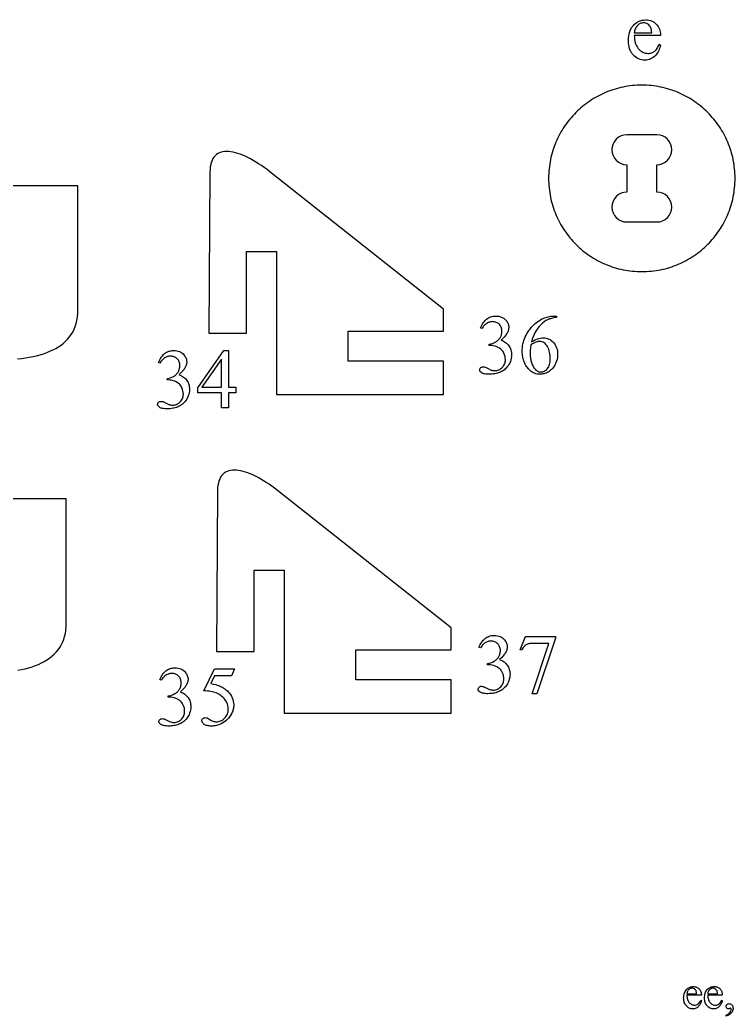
# Model space of a CAD drawing. Extents: x 9 to 960, y -397 to 558.
# Drawn here: x 510 to 624.8, y 398.1 to 558 of the extents above; entities that cross this region are included whole.
import ezdxf

# ---------------------------------------------------------------- set-up
doc = ezdxf.new("R2010")
doc.units = 0
doc.header["$MEASUREMENT"] = 0
for name, color, linetype in [('EXT', 1, 'CONTINUOUS'), ('INT', 5, 'CONTINUOUS'), ('TEXT', 18, 'CONTINUOUS')]:
    doc.layers.add(name, color=color, linetype=linetype)

msp = doc.modelspace()

# ---------------------------------------------------------------- linework, layer by layer
at = {"layer": 'EXT'}
for points in [[(624.79, 532.6), (624.79, 532.99), (624.77, 533.37), (624.75, 533.75), (624.71, 534.13), (624.67, 534.5), (624.62, 534.88), (624.56, 535.25), (624.49, 535.61), (624.41, 535.98), (624.32, 536.34), (624.22, 536.69), (624.12, 537.05), (624, 537.4), (623.88, 537.74), (623.75, 538.08), (623.61, 538.42), (623.47, 538.76), (623.31, 539.09), (623.15, 539.41), (622.98, 539.73), (622.81, 540.05), (622.62, 540.36), (622.43, 540.66), (622.23, 540.96), (622.03, 541.26), (621.82, 541.55), (621.6, 541.84), (621.37, 542.12), (621.14, 542.39), (620.9, 542.66), (620.66, 542.92), (620.41, 543.18), (620.15, 543.43), (619.89, 543.68), (619.62, 543.92), (619.34, 544.15), (619.06, 544.37), (618.78, 544.59), (618.49, 544.8), (618.19, 545.01), (617.89, 545.21), (617.58, 545.4), (617.27, 545.58), (616.96, 545.76), (616.64, 545.93), (616.31, 546.09), (615.98, 546.24), (615.65, 546.39), (615.31, 546.53), (614.97, 546.66), (614.62, 546.78), (614.27, 546.89), (613.92, 547), (613.56, 547.1), (613.2, 547.18), (612.84, 547.26), (612.47, 547.33), (612.1, 547.4), (611.73, 547.45), (611.35, 547.49), (610.98, 547.52), (610.59, 547.55), (610.21, 547.56), (609.83, 547.57), (609.44, 547.56), (609.06, 547.55), (608.67, 547.52), (608.3, 547.49), (607.92, 547.45), (607.55, 547.4), (607.18, 547.33), (606.81, 547.26), (606.45, 547.18), (606.09, 547.1), (605.73, 547), (605.38, 546.89), (605.03, 546.78), (604.68, 546.66), (604.34, 546.53), (604, 546.39), (603.67, 546.24), (603.34, 546.09), (603.01, 545.93), (602.69, 545.76), (602.38, 545.58), (602.07, 545.4), (601.76, 545.21), (601.46, 545.01), (601.16, 544.8), (600.87, 544.59), (600.59, 544.37), (600.31, 544.15), (600.03, 543.92), (599.76, 543.68), (599.5, 543.43), (599.24, 543.18), (598.99, 542.92), (598.75, 542.66), (598.51, 542.39), (598.28, 542.12), (598.05, 541.84), (597.83, 541.55), (597.62, 541.26), (597.42, 540.96), (597.22, 540.66), (597.03, 540.36), (596.84, 540.05), (596.67, 539.73), (596.5, 539.41), (596.33, 539.09), (596.18, 538.76), (596.03, 538.42), (595.9, 538.08), (595.77, 537.74), (595.64, 537.4), (595.53, 537.05), (595.43, 536.69), (595.33, 536.34), (595.24, 535.98), (595.16, 535.61), (595.09, 535.25), (595.03, 534.88), (594.98, 534.5), (594.93, 534.13), (594.9, 533.75), (594.88, 533.37), (594.86, 532.99), (594.86, 532.6), (594.86, 532.21), (594.88, 531.83), (594.9, 531.45), (594.93, 531.07), (594.98, 530.69), (595.03, 530.32), (595.09, 529.95), (595.16, 529.59), (595.24, 529.22), (595.33, 528.86), (595.43, 528.5), (595.53, 528.15), (595.64, 527.8), (595.77, 527.46), (595.9, 527.11), (596.03, 526.78), (596.18, 526.44), (596.33, 526.11), (596.5, 525.79), (596.67, 525.47), (596.84, 525.15), (597.03, 524.84), (597.22, 524.54), (597.42, 524.23), (597.62, 523.94), (597.83, 523.65), (598.05, 523.36), (598.28, 523.08), (598.51, 522.81), (598.75, 522.54), (598.99, 522.28), (599.24, 522.02), (599.5, 521.77), (599.76, 521.52), (600.03, 521.29), (600.31, 521.05), (600.59, 520.83), (600.87, 520.61), (601.16, 520.4), (601.46, 520.19), (601.76, 519.99), (602.07, 519.8), (602.38, 519.62), (602.69, 519.44), (603.01, 519.27), (603.34, 519.11), (603.67, 518.96), (604, 518.81), (604.34, 518.67), (604.68, 518.54), (605.03, 518.42), (605.38, 518.31), (605.73, 518.2), (606.09, 518.1), (606.45, 518.02), (606.81, 517.94), (607.18, 517.87), (607.55, 517.81), (607.92, 517.75), (608.3, 517.71), (608.67, 517.68), (609.06, 517.65), (609.44, 517.64), (609.83, 517.63), (610.21, 517.64), (610.59, 517.65), (610.98, 517.68), (611.35, 517.71), (611.73, 517.75), (612.1, 517.81), (612.47, 517.87), (612.84, 517.94), (613.2, 518.02), (613.56, 518.1), (613.92, 518.2), (614.27, 518.31), (614.62, 518.42), (614.97, 518.54), (615.31, 518.67), (615.65, 518.81), (615.98, 518.96), (616.31, 519.11), (616.64, 519.27), (616.96, 519.44), (617.27, 519.62), (617.58, 519.8), (617.89, 519.99), (618.19, 520.19), (618.49, 520.4), (618.78, 520.61), (619.06, 520.83), (619.34, 521.05), (619.62, 521.29), (619.89, 521.52), (620.15, 521.77), (620.41, 522.02), (620.66, 522.28), (620.9, 522.54), (621.14, 522.81), (621.37, 523.08), (621.6, 523.36), (621.82, 523.65), (622.03, 523.94), (622.23, 524.23), (622.43, 524.54), (622.62, 524.84), (622.81, 525.15), (622.98, 525.47), (623.15, 525.79), (623.31, 526.11), (623.47, 526.44), (623.61, 526.78), (623.75, 527.11), (623.88, 527.46), (624, 527.8), (624.12, 528.15), (624.22, 528.5), (624.32, 528.86), (624.41, 529.22), (624.49, 529.59), (624.56, 529.95), (624.62, 530.32), (624.67, 530.69), (624.71, 531.07), (624.75, 531.45), (624.77, 531.83), (624.79, 532.21)], [(546.37, 520.88), (551.17, 520.88), (551.17, 507.78), (551.19, 507.78), (551.19, 497.92), (578, 497.92), (578, 503.27), (562.68, 503.27), (562.68, 508.07), (578, 508.07), (578, 511.6), (550.1, 533.66), (549.65, 534.01), (549.2, 534.34), (548.75, 534.65), (548.31, 534.95), (547.87, 535.23), (547.43, 535.49), (547, 535.73), (546.58, 535.95), (546.16, 536.14), (545.75, 536.32), (545.35, 536.48), (544.96, 536.61), (544.58, 536.72), (544.21, 536.81), (543.85, 536.87), (543.51, 536.91), (543.18, 536.92), (542.86, 536.91), (542.56, 536.86), (542.28, 536.79), (542.01, 536.7), (541.77, 536.57), (541.54, 536.42), (541.33, 536.23), (541.14, 536.02), (540.98, 535.77), (540.83, 535.49), (540.71, 535.18), (540.62, 534.84), (540.55, 534.46), (540.5, 534.05), (540.49, 533.6), (540.3, 507.78), (546.37, 507.78)], [(547.59, 469.73), (552.39, 469.73), (552.39, 456.63), (552.41, 456.63), (552.41, 446.77), (579.22, 446.77), (579.22, 452.11), (563.9, 452.11), (563.9, 456.91), (579.22, 456.91), (579.22, 460.45), (551.32, 482.51), (550.87, 482.85), (550.42, 483.19), (549.98, 483.5), (549.53, 483.8), (549.09, 484.07), (548.66, 484.33), (548.23, 484.57), (547.8, 484.79), (547.38, 484.99), (546.97, 485.17), (546.57, 485.32), (546.18, 485.46), (545.8, 485.57), (545.43, 485.66), (545.08, 485.72), (544.73, 485.75), (544.4, 485.77), (544.09, 485.75), (543.79, 485.71), (543.5, 485.64), (543.24, 485.54), (542.99, 485.42), (542.76, 485.26), (542.55, 485.08), (542.36, 484.86), (542.2, 484.62), (542.06, 484.34), (541.94, 484.03), (541.84, 483.68), (541.77, 483.31), (541.73, 482.9), (541.71, 482.45), (541.53, 456.63), (547.59, 456.63)]]:
    msp.add_lwpolyline(points, close=True, dxfattribs=at)
for points in [[(509.57, 503.62), (510.23, 503.69), (510.86, 503.78), (511.49, 503.89), (512.09, 504), (512.67, 504.14), (513.24, 504.29), (513.78, 504.45), (514.31, 504.64), (514.81, 504.84), (515.29, 505.06), (515.75, 505.3), (516.18, 505.55), (516.58, 505.83), (516.97, 506.13), (517.32, 506.45), (517.65, 506.78), (517.95, 507.15), (518.22, 507.53), (518.46, 507.94), (518.68, 508.37), (518.86, 508.82), (519.01, 509.3), (519.13, 509.81), (519.21, 510.34), (519.27, 510.89), (519.28, 511.18), (519.28, 511.48), (519.28, 531.39), (494.85, 531.39)], [(509.64, 453.64), (510.24, 453.76), (510.82, 453.89), (511.39, 454.04), (511.93, 454.21), (512.46, 454.39), (512.96, 454.59), (513.44, 454.81), (513.89, 455.05), (514.33, 455.3), (514.73, 455.58), (515.12, 455.88), (515.47, 456.2), (515.8, 456.54), (516.1, 456.9), (516.37, 457.28), (516.61, 457.69), (516.83, 458.12), (517.01, 458.57), (517.16, 459.05), (517.28, 459.56), (517.36, 460.09), (517.41, 460.64), (517.43, 460.93), (517.43, 461.23), (517.43, 481.14), (493, 481.15)]]:
    msp.add_lwpolyline(points, dxfattribs=at)
at = {"layer": 'INT'}
msp.add_lwpolyline([(607.42, 525.6), (612.22, 525.6, 1), (612.22, 530.4), (612.22, 534.8, 1), (612.22, 539.6), (607.42, 539.6, 1), (607.42, 534.8), (607.42, 530.4, 1)], format="xyb", close=True, dxfattribs=at)
at = {"layer": 'TEXT'}
for points in [[(608.61, 555.56), (608.62, 555.23), (608.65, 554.92), (608.7, 554.63), (608.77, 554.35), (608.86, 554.1), (608.97, 553.86), (609.11, 553.64), (609.26, 553.44), (609.43, 553.26), (609.61, 553.1), (609.8, 552.97), (609.99, 552.86), (610.19, 552.78), (610.39, 552.72), (610.6, 552.68), (610.82, 552.67), (610.97, 552.67), (611.11, 552.69), (611.25, 552.71), (611.38, 552.75), (611.51, 552.8), (611.63, 552.85), (611.75, 552.92), (611.86, 553), (611.97, 553.09), (612.07, 553.19), (612.17, 553.31), (612.27, 553.44), (612.36, 553.59), (612.44, 553.75), (612.53, 553.93), (612.6, 554.12), (612.81, 553.99), (612.77, 553.76), (612.71, 553.54), (612.63, 553.33), (612.54, 553.12), (612.43, 552.92), (612.3, 552.72), (612.16, 552.52), (612, 552.33), (611.83, 552.16), (611.64, 552.01), (611.45, 551.88), (611.24, 551.77), (611.03, 551.69), (610.8, 551.63), (610.57, 551.6), (610.32, 551.59), (610.05, 551.6), (609.79, 551.64), (609.54, 551.71), (609.3, 551.8), (609.07, 551.92), (608.85, 552.07), (608.64, 552.24), (608.44, 552.44), (608.35, 552.55), (608.26, 552.66), (608.18, 552.78), (608.1, 552.9), (608.03, 553.03), (607.97, 553.16), (607.86, 553.44), (607.77, 553.73), (607.71, 554.05), (607.68, 554.38), (607.67, 554.73), (607.68, 555.11), (607.72, 555.47), (607.78, 555.81), (607.87, 556.12), (607.92, 556.27), (607.98, 556.41), (608.04, 556.55), (608.11, 556.69), (608.19, 556.81), (608.28, 556.94), (608.37, 557.05), (608.46, 557.16), (608.67, 557.37), (608.89, 557.55), (609.12, 557.7), (609.24, 557.76), (609.37, 557.82), (609.49, 557.87), (609.62, 557.91), (609.89, 557.98), (610.18, 558.02), (610.47, 558.04), (610.72, 558.03), (610.96, 558), (611.19, 557.94), (611.4, 557.87), (611.61, 557.77), (611.8, 557.66), (611.98, 557.52), (612.15, 557.36), (612.31, 557.19), (612.44, 557), (612.55, 556.79), (612.64, 556.58), (612.72, 556.34), (612.77, 556.1), (612.8, 555.84), (612.81, 555.56)], [(608.61, 555.95), (611.42, 555.95), (611.4, 556.22), (611.37, 556.44), (611.33, 556.63), (611.28, 556.77), (611.19, 556.95), (611.08, 557.1), (610.94, 557.24), (610.79, 557.35), (610.62, 557.45), (610.45, 557.51), (610.28, 557.55), (610.1, 557.57), (609.97, 557.56), (609.83, 557.54), (609.7, 557.51), (609.58, 557.46), (609.46, 557.4), (609.34, 557.33), (609.23, 557.24), (609.12, 557.14), (609.01, 557.03), (608.92, 556.9), (608.84, 556.77), (608.77, 556.63), (608.71, 556.47), (608.67, 556.31), (608.63, 556.13)], [(583.93, 508.6), (584.03, 508.82), (584.14, 509.03), (584.25, 509.23), (584.37, 509.41), (584.49, 509.58), (584.62, 509.73), (584.76, 509.88), (584.9, 510.01), (585.05, 510.12), (585.21, 510.22), (585.38, 510.31), (585.56, 510.38), (585.75, 510.43), (585.95, 510.47), (586.15, 510.49), (586.37, 510.5), (586.63, 510.49), (586.88, 510.46), (587.11, 510.4), (587.32, 510.33), (587.52, 510.23), (587.71, 510.11), (587.87, 509.96), (588.03, 509.8), (588.13, 509.67), (588.22, 509.53), (588.29, 509.39), (588.35, 509.26), (588.4, 509.11), (588.44, 508.97), (588.46, 508.82), (588.46, 508.68), (588.46, 508.55), (588.44, 508.43), (588.42, 508.31), (588.39, 508.18), (588.34, 508.06), (588.29, 507.93), (588.23, 507.8), (588.15, 507.68), (588.07, 507.55), (587.98, 507.42), (587.77, 507.17), (587.52, 506.91), (587.23, 506.65), (587.43, 506.56), (587.62, 506.47), (587.79, 506.36), (587.96, 506.25), (588.11, 506.13), (588.25, 506), (588.37, 505.86), (588.48, 505.72), (588.58, 505.56), (588.67, 505.4), (588.74, 505.23), (588.8, 505.06), (588.85, 504.88), (588.88, 504.69), (588.9, 504.5), (588.91, 504.3), (588.9, 504.01), (588.86, 503.73), (588.8, 503.46), (588.72, 503.21), (588.62, 502.96), (588.49, 502.72), (588.34, 502.49), (588.16, 502.27), (588.04, 502.14), (587.91, 502.01), (587.77, 501.89), (587.63, 501.78), (587.47, 501.68), (587.32, 501.59), (587.15, 501.51), (586.98, 501.44), (586.8, 501.37), (586.61, 501.31), (586.42, 501.27), (586.22, 501.23), (586.02, 501.2), (585.8, 501.17), (585.58, 501.16), (585.36, 501.16), (585.14, 501.16), (584.94, 501.17), (584.76, 501.19), (584.59, 501.21), (584.45, 501.24), (584.32, 501.28), (584.21, 501.33), (584.12, 501.38), (583.98, 501.5), (583.92, 501.56), (583.87, 501.62), (583.84, 501.68), (583.81, 501.74), (583.8, 501.8), (583.79, 501.87), (583.8, 501.96), (583.83, 502.05), (583.88, 502.13), (583.95, 502.21), (584.03, 502.27), (584.12, 502.31), (584.22, 502.34), (584.32, 502.35), (584.49, 502.34), (584.66, 502.3), (584.84, 502.22), (585.17, 502.06), (585.51, 501.89), (585.63, 501.84), (585.72, 501.81), (585.85, 501.78), (585.98, 501.75), (586.11, 501.74), (586.25, 501.73), (586.41, 501.74), (586.57, 501.77), (586.73, 501.81), (586.88, 501.87), (587.02, 501.94), (587.16, 502.03), (587.3, 502.14), (587.42, 502.26), (587.54, 502.39), (587.64, 502.53), (587.73, 502.68), (587.8, 502.83), (587.86, 502.99), (587.89, 503.15), (587.92, 503.32), (587.93, 503.5), (587.91, 503.76), (587.87, 504.02), (587.8, 504.27), (587.69, 504.52), (587.61, 504.7), (587.51, 504.85), (587.42, 504.98), (587.32, 505.09), (587.16, 505.22), (586.98, 505.34), (586.77, 505.46), (586.53, 505.57), (586.28, 505.66), (586.03, 505.73), (585.77, 505.77), (585.52, 505.78), (585.3, 505.78), (585.3, 505.98), (585.44, 506), (585.57, 506.03), (585.83, 506.11), (586.09, 506.22), (586.36, 506.36), (586.48, 506.44), (586.6, 506.52), (586.71, 506.61), (586.81, 506.7), (586.9, 506.8), (586.99, 506.9), (587.06, 507), (587.12, 507.11), (587.18, 507.22), (587.23, 507.33), (587.27, 507.45), (587.3, 507.57), (587.33, 507.69), (587.35, 507.82), (587.36, 507.94), (587.36, 508.07), (587.35, 508.24), (587.33, 508.4), (587.3, 508.55), (587.25, 508.69), (587.19, 508.82), (587.12, 508.95), (587.03, 509.07), (586.93, 509.18), (586.82, 509.28), (586.71, 509.36), (586.58, 509.43), (586.45, 509.49), (586.32, 509.54), (586.17, 509.57), (586.02, 509.59), (585.87, 509.6), (585.74, 509.59), (585.62, 509.58), (585.49, 509.56), (585.37, 509.53), (585.26, 509.49), (585.14, 509.44), (585.03, 509.39), (584.92, 509.32), (584.82, 509.25), (584.71, 509.17), (584.61, 509.08), (584.52, 508.98), (584.42, 508.87), (584.33, 508.76), (584.15, 508.5)], [(596.13, 510.5), (596.13, 510.26), (595.71, 510.2), (595.33, 510.13), (595.16, 510.08), (595, 510.03), (594.84, 509.97), (594.7, 509.91), (594.56, 509.84), (594.42, 509.76), (594.15, 509.58), (593.88, 509.36), (593.6, 509.11), (593.34, 508.83), (593.11, 508.54), (592.9, 508.23), (592.71, 507.91), (592.54, 507.56), (592.38, 507.19), (592.24, 506.78), (592.11, 506.34), (592.35, 506.49), (592.59, 506.63), (592.83, 506.74), (593.07, 506.83), (593.31, 506.9), (593.55, 506.96), (593.79, 506.99), (594.03, 507), (594.26, 506.99), (594.48, 506.95), (594.69, 506.89), (594.89, 506.81), (595.09, 506.71), (595.28, 506.58), (595.46, 506.43), (595.63, 506.25), (595.79, 506.06), (595.93, 505.86), (596.04, 505.64), (596.14, 505.4), (596.21, 505.16), (596.27, 504.9), (596.3, 504.63), (596.31, 504.34), (596.3, 504.06), (596.27, 503.79), (596.21, 503.52), (596.14, 503.26), (596.04, 503.01), (595.92, 502.76), (595.79, 502.52), (595.62, 502.28), (595.52, 502.15), (595.41, 502.02), (595.3, 501.9), (595.18, 501.79), (595.06, 501.69), (594.93, 501.6), (594.8, 501.51), (594.67, 501.44), (594.53, 501.37), (594.39, 501.32), (594.24, 501.27), (594.09, 501.23), (593.94, 501.2), (593.78, 501.17), (593.62, 501.16), (593.45, 501.16), (593.22, 501.17), (593, 501.19), (592.8, 501.24), (592.59, 501.31), (592.4, 501.4), (592.22, 501.5), (592.05, 501.62), (591.88, 501.77), (591.73, 501.92), (591.59, 502.08), (591.45, 502.24), (591.33, 502.41), (591.22, 502.58), (591.11, 502.76), (591.02, 502.94), (590.94, 503.13), (590.86, 503.33), (590.8, 503.53), (590.74, 503.73), (590.7, 503.94), (590.66, 504.16), (590.64, 504.38), (590.63, 504.61), (590.62, 504.85), (590.63, 505.15), (590.65, 505.44), (590.69, 505.74), (590.74, 506.02), (590.81, 506.31), (590.89, 506.59), (590.99, 506.87), (591.1, 507.14), (591.23, 507.41), (591.37, 507.67), (591.53, 507.93), (591.69, 508.17), (591.87, 508.41), (592.07, 508.64), (592.27, 508.86), (592.49, 509.07), (592.71, 509.28), (592.93, 509.46), (593.15, 509.63), (593.37, 509.78), (593.58, 509.91), (593.79, 510.03), (594, 510.13), (594.21, 510.21), (594.42, 510.28), (594.62, 510.34), (594.81, 510.39), (595.01, 510.43), (595.2, 510.46), (595.38, 510.48), (595.57, 510.5), (595.74, 510.5)], [(592, 505.86), (591.95, 505.43), (591.91, 505.05), (591.89, 504.71), (591.88, 504.41), (591.9, 504.08), (591.94, 503.74), (592.01, 503.39), (592.12, 503.02), (592.18, 502.84), (592.25, 502.67), (592.33, 502.51), (592.41, 502.36), (592.5, 502.21), (592.6, 502.08), (592.7, 501.95), (592.82, 501.84), (592.9, 501.77), (593, 501.7), (593.09, 501.65), (593.19, 501.61), (593.3, 501.57), (593.41, 501.55), (593.52, 501.53), (593.64, 501.53), (593.78, 501.54), (593.92, 501.56), (594.06, 501.6), (594.19, 501.66), (594.31, 501.74), (594.44, 501.83), (594.56, 501.94), (594.67, 502.07), (594.78, 502.22), (594.87, 502.37), (594.95, 502.55), (595.01, 502.73), (595.06, 502.93), (595.1, 503.15), (595.12, 503.38), (595.13, 503.63), (595.12, 503.9), (595.1, 504.17), (595.06, 504.43), (595.01, 504.68), (594.95, 504.93), (594.87, 505.16), (594.78, 505.38), (594.68, 505.59), (594.56, 505.78), (594.43, 505.95), (594.28, 506.1), (594.13, 506.21), (593.96, 506.3), (593.79, 506.37), (593.6, 506.41), (593.39, 506.42), (593.27, 506.41), (593.13, 506.39), (593, 506.36), (592.85, 506.31), (592.69, 506.25), (592.5, 506.15), (592.27, 506.02)], [(532.23, 503.06), (532.33, 503.28), (532.43, 503.49), (532.54, 503.69), (532.66, 503.87), (532.79, 504.04), (532.92, 504.19), (533.06, 504.34), (533.2, 504.47), (533.35, 504.58), (533.51, 504.68), (533.68, 504.77), (533.86, 504.84), (534.05, 504.89), (534.24, 504.93), (534.45, 504.95), (534.66, 504.96), (534.93, 504.95), (535.17, 504.92), (535.4, 504.86), (535.62, 504.79), (535.82, 504.69), (536, 504.57), (536.17, 504.42), (536.32, 504.26), (536.42, 504.13), (536.51, 503.99), (536.59, 503.86), (536.65, 503.72), (536.7, 503.57), (536.73, 503.43), (536.75, 503.29), (536.76, 503.14), (536.76, 503.01), (536.74, 502.89), (536.72, 502.77), (536.68, 502.64), (536.64, 502.52), (536.59, 502.39), (536.52, 502.26), (536.45, 502.14), (536.37, 502.01), (536.28, 501.88), (536.07, 501.63), (535.81, 501.37), (535.53, 501.11), (535.73, 501.02), (535.92, 500.93), (536.09, 500.82), (536.25, 500.71), (536.4, 500.59), (536.54, 500.46), (536.67, 500.32), (536.78, 500.18), (536.88, 500.02), (536.97, 499.86), (537.04, 499.69), (537.1, 499.52), (537.14, 499.34), (537.18, 499.15), (537.2, 498.96), (537.2, 498.76), (537.19, 498.47), (537.16, 498.19), (537.1, 497.92), (537.02, 497.67), (536.91, 497.42), (536.79, 497.18), (536.64, 496.95), (536.46, 496.73), (536.34, 496.6), (536.21, 496.47), (536.07, 496.35), (535.92, 496.24), (535.77, 496.14), (535.61, 496.05), (535.45, 495.97), (535.27, 495.9), (535.1, 495.83), (534.91, 495.77), (534.72, 495.73), (534.52, 495.69), (534.31, 495.66), (534.1, 495.63), (533.88, 495.62), (533.65, 495.62), (533.44, 495.62), (533.24, 495.63), (533.05, 495.65), (532.89, 495.67), (532.74, 495.71), (532.62, 495.74), (532.51, 495.79), (532.42, 495.84), (532.27, 495.96), (532.22, 496.02), (532.17, 496.08), (532.13, 496.14), (532.11, 496.2), (532.09, 496.26), (532.09, 496.33), (532.1, 496.42), (532.13, 496.51), (532.18, 496.59), (532.24, 496.67), (532.33, 496.73), (532.42, 496.78), (532.51, 496.8), (532.62, 496.81), (532.79, 496.8), (532.96, 496.76), (533.14, 496.68), (533.47, 496.52), (533.8, 496.35), (533.93, 496.3), (534.02, 496.27), (534.14, 496.24), (534.27, 496.21), (534.41, 496.2), (534.54, 496.19), (534.71, 496.2), (534.87, 496.23), (535.03, 496.27), (535.18, 496.33), (535.32, 496.4), (535.46, 496.49), (535.59, 496.6), (535.72, 496.72), (535.84, 496.85), (535.94, 496.99), (536.03, 497.14), (536.1, 497.29), (536.15, 497.45), (536.19, 497.61), (536.21, 497.78), (536.22, 497.96), (536.21, 498.22), (536.16, 498.48), (536.09, 498.73), (535.99, 498.98), (535.9, 499.16), (535.81, 499.31), (535.71, 499.44), (535.61, 499.55), (535.46, 499.68), (535.27, 499.8), (535.06, 499.92), (534.83, 500.03), (534.58, 500.12), (534.33, 500.19), (534.07, 500.23), (533.81, 500.24), (533.6, 500.24), (533.6, 500.44), (533.73, 500.46), (533.86, 500.49), (534.13, 500.57), (534.39, 500.68), (534.65, 500.82), (534.78, 500.9), (534.9, 500.98), (535.01, 501.07), (535.11, 501.16), (535.2, 501.26), (535.28, 501.36), (535.36, 501.46), (535.42, 501.57), (535.48, 501.68), (535.52, 501.79), (535.56, 501.91), (535.6, 502.03), (535.62, 502.15), (535.64, 502.28), (535.65, 502.4), (535.66, 502.53), (535.65, 502.7), (535.63, 502.86), (535.6, 503.01), (535.55, 503.15), (535.49, 503.29), (535.42, 503.41), (535.33, 503.53), (535.23, 503.64), (535.12, 503.74), (535, 503.82), (534.88, 503.89), (534.75, 503.95), (534.61, 504), (534.47, 504.03), (534.32, 504.05), (534.16, 504.06), (534.04, 504.06), (533.91, 504.04), (533.79, 504.02), (533.67, 503.99), (533.55, 503.95), (533.44, 503.9), (533.33, 503.85), (533.22, 503.78), (533.11, 503.71), (533.01, 503.63), (532.91, 503.54), (532.81, 503.44), (532.72, 503.33), (532.62, 503.22), (532.45, 502.96)], [(544.66, 499.09), (544.66, 498.15), (543.45, 498.15), (543.45, 495.78), (542.36, 495.78), (542.36, 498.15), (538.55, 498.15), (538.55, 499), (542.72, 504.96), (543.45, 504.96), (543.45, 499.09)], [(542.36, 499.09), (542.36, 503.56), (539.2, 499.09)], [(583.68, 457.33), (583.78, 457.55), (583.89, 457.76), (584, 457.95), (584.12, 458.13), (584.24, 458.3), (584.37, 458.46), (584.51, 458.6), (584.65, 458.73), (584.8, 458.85), (584.96, 458.95), (585.13, 459.03), (585.31, 459.1), (585.5, 459.16), (585.7, 459.2), (585.9, 459.22), (586.12, 459.23), (586.38, 459.22), (586.63, 459.18), (586.86, 459.13), (587.07, 459.05), (587.27, 458.95), (587.46, 458.83), (587.62, 458.69), (587.78, 458.52), (587.88, 458.39), (587.97, 458.26), (588.04, 458.12), (588.1, 457.98), (588.15, 457.84), (588.19, 457.7), (588.21, 457.55), (588.21, 457.4), (588.21, 457.28), (588.19, 457.15), (588.17, 457.03), (588.14, 456.91), (588.09, 456.78), (588.04, 456.66), (587.98, 456.53), (587.91, 456.4), (587.82, 456.28), (587.73, 456.15), (587.52, 455.89), (587.27, 455.63), (586.98, 455.37), (587.18, 455.28), (587.37, 455.19), (587.54, 455.09), (587.71, 454.98), (587.86, 454.85), (588, 454.73), (588.12, 454.59), (588.23, 454.44), (588.33, 454.29), (588.42, 454.13), (588.49, 453.96), (588.55, 453.78), (588.6, 453.6), (588.63, 453.42), (588.65, 453.22), (588.66, 453.02), (588.65, 452.73), (588.61, 452.46), (588.55, 452.19), (588.47, 451.93), (588.37, 451.68), (588.24, 451.44), (588.09, 451.22), (587.92, 451), (587.79, 450.86), (587.66, 450.74), (587.52, 450.62), (587.38, 450.51), (587.22, 450.41), (587.07, 450.32), (586.9, 450.23), (586.73, 450.16), (586.55, 450.09), (586.36, 450.04), (586.17, 449.99), (585.97, 449.95), (585.77, 449.92), (585.55, 449.9), (585.33, 449.89), (585.11, 449.88), (584.89, 449.88), (584.69, 449.9), (584.51, 449.91), (584.34, 449.94), (584.2, 449.97), (584.07, 450.01), (583.96, 450.05), (583.87, 450.11), (583.73, 450.22), (583.67, 450.28), (583.62, 450.34), (583.59, 450.4), (583.56, 450.46), (583.55, 450.53), (583.54, 450.59), (583.55, 450.68), (583.58, 450.77), (583.63, 450.85), (583.7, 450.93), (583.78, 450.99), (583.87, 451.04), (583.97, 451.07), (584.07, 451.08), (584.24, 451.06), (584.41, 451.02), (584.59, 450.95), (584.92, 450.78), (585.26, 450.61), (585.38, 450.56), (585.47, 450.53), (585.6, 450.5), (585.73, 450.48), (585.86, 450.46), (586, 450.46), (586.16, 450.47), (586.32, 450.49), (586.48, 450.53), (586.63, 450.59), (586.77, 450.66), (586.91, 450.75), (587.05, 450.86), (587.18, 450.98), (587.29, 451.12), (587.39, 451.26), (587.48, 451.4), (587.55, 451.56), (587.61, 451.71), (587.64, 451.88), (587.67, 452.05), (587.68, 452.22), (587.66, 452.48), (587.62, 452.74), (587.55, 453), (587.44, 453.25), (587.36, 453.42), (587.26, 453.57), (587.17, 453.7), (587.07, 453.81), (586.91, 453.94), (586.73, 454.06), (586.52, 454.18), (586.28, 454.29), (586.03, 454.39), (585.78, 454.45), (585.52, 454.49), (585.27, 454.51), (585.05, 454.51), (585.05, 454.71), (585.19, 454.73), (585.32, 454.76), (585.58, 454.83), (585.84, 454.94), (586.11, 455.08), (586.23, 455.16), (586.35, 455.25), (586.46, 455.34), (586.56, 455.43), (586.65, 455.52), (586.74, 455.62), (586.81, 455.73), (586.87, 455.83), (586.93, 455.95), (586.98, 456.06), (587.02, 456.18), (587.05, 456.29), (587.08, 456.42), (587.1, 456.54), (587.11, 456.67), (587.11, 456.8), (587.11, 456.96), (587.09, 457.12), (587.05, 457.27), (587, 457.42), (586.94, 457.55), (586.87, 457.68), (586.78, 457.79), (586.68, 457.9), (586.57, 458), (586.46, 458.09), (586.33, 458.16), (586.2, 458.22), (586.07, 458.26), (585.92, 458.3), (585.77, 458.32), (585.62, 458.32), (585.49, 458.32), (585.37, 458.31), (585.24, 458.29), (585.13, 458.25), (585.01, 458.22), (584.89, 458.17), (584.78, 458.11), (584.67, 458.05), (584.57, 457.98), (584.46, 457.89), (584.36, 457.8), (584.27, 457.7), (584.17, 457.6), (584.08, 457.48), (583.9, 457.22)], [(591.15, 459.04), (595.98, 459.04), (595.98, 458.79), (592.98, 449.85), (592.24, 449.85), (594.92, 457.96), (592.45, 457.96), (592.1, 457.95), (591.81, 457.91), (591.68, 457.89), (591.57, 457.86), (591.47, 457.82), (591.38, 457.78), (591.24, 457.7), (591.11, 457.61), (590.99, 457.5), (590.88, 457.39), (590.77, 457.27), (590.67, 457.13), (590.57, 456.99), (590.48, 456.84), (590.29, 456.91)], [(532.44, 452.14), (532.54, 452.36), (532.64, 452.56), (532.76, 452.76), (532.87, 452.94), (533, 453.11), (533.13, 453.27), (533.27, 453.41), (533.41, 453.54), (533.56, 453.66), (533.72, 453.76), (533.89, 453.84), (534.07, 453.91), (534.26, 453.96), (534.46, 454), (534.66, 454.03), (534.88, 454.03), (535.14, 454.02), (535.38, 453.99), (535.62, 453.94), (535.83, 453.86), (536.03, 453.76), (536.21, 453.64), (536.38, 453.5), (536.53, 453.33), (536.64, 453.2), (536.73, 453.06), (536.8, 452.93), (536.86, 452.79), (536.91, 452.65), (536.95, 452.5), (536.97, 452.36), (536.97, 452.21), (536.97, 452.09), (536.95, 451.96), (536.93, 451.84), (536.9, 451.71), (536.85, 451.59), (536.8, 451.46), (536.74, 451.34), (536.66, 451.21), (536.58, 451.08), (536.49, 450.95), (536.28, 450.7), (536.03, 450.44), (535.74, 450.18), (535.94, 450.09), (536.13, 450), (536.3, 449.89), (536.47, 449.78), (536.62, 449.66), (536.75, 449.53), (536.88, 449.4), (536.99, 449.25), (537.09, 449.09), (537.18, 448.93), (537.25, 448.77), (537.31, 448.59), (537.36, 448.41), (537.39, 448.22), (537.41, 448.03), (537.42, 447.83), (537.41, 447.54), (537.37, 447.26), (537.31, 447), (537.23, 446.74), (537.13, 446.49), (537, 446.25), (536.85, 446.02), (536.67, 445.8), (536.55, 445.67), (536.42, 445.54), (536.28, 445.42), (536.13, 445.32), (535.98, 445.22), (535.82, 445.12), (535.66, 445.04), (535.49, 444.97), (535.31, 444.9), (535.12, 444.85), (534.93, 444.8), (534.73, 444.76), (534.53, 444.73), (534.31, 444.71), (534.09, 444.69), (533.87, 444.69), (533.65, 444.69), (533.45, 444.7), (533.27, 444.72), (533.1, 444.75), (532.96, 444.78), (532.83, 444.82), (532.72, 444.86), (532.63, 444.91), (532.48, 445.03), (532.43, 445.09), (532.38, 445.15), (532.35, 445.21), (532.32, 445.27), (532.3, 445.33), (532.3, 445.4), (532.31, 445.49), (532.34, 445.58), (532.39, 445.66), (532.46, 445.74), (532.54, 445.8), (532.63, 445.85), (532.73, 445.87), (532.83, 445.88), (533, 445.87), (533.17, 445.83), (533.35, 445.75), (533.68, 445.59), (534.02, 445.42), (534.14, 445.37), (534.23, 445.34), (534.36, 445.31), (534.49, 445.28), (534.62, 445.27), (534.76, 445.27), (534.92, 445.27), (535.08, 445.3), (535.24, 445.34), (535.39, 445.4), (535.53, 445.47), (535.67, 445.56), (535.81, 445.67), (535.93, 445.79), (536.05, 445.92), (536.15, 446.06), (536.24, 446.21), (536.31, 446.36), (536.36, 446.52), (536.4, 446.69), (536.43, 446.86), (536.43, 447.03), (536.42, 447.29), (536.38, 447.55), (536.3, 447.8), (536.2, 448.05), (536.11, 448.23), (536.02, 448.38), (535.92, 448.51), (535.82, 448.62), (535.67, 448.75), (535.49, 448.87), (535.28, 448.99), (535.04, 449.1), (534.79, 449.19), (534.54, 449.26), (534.28, 449.3), (534.03, 449.31), (533.81, 449.31), (533.81, 449.51), (533.94, 449.53), (534.08, 449.56), (534.34, 449.64), (534.6, 449.75), (534.87, 449.89), (534.99, 449.97), (535.11, 450.06), (535.22, 450.14), (535.32, 450.24), (535.41, 450.33), (535.49, 450.43), (535.57, 450.53), (535.63, 450.64), (535.69, 450.75), (535.74, 450.87), (535.78, 450.98), (535.81, 451.1), (535.84, 451.22), (535.86, 451.35), (535.87, 451.48), (535.87, 451.6), (535.86, 451.77), (535.84, 451.93), (535.81, 452.08), (535.76, 452.22), (535.7, 452.36), (535.63, 452.48), (535.54, 452.6), (535.44, 452.71), (535.33, 452.81), (535.22, 452.89), (535.09, 452.97), (534.96, 453.03), (534.83, 453.07), (534.68, 453.11), (534.53, 453.12), (534.38, 453.13), (534.25, 453.13), (534.13, 453.11), (534, 453.09), (533.88, 453.06), (533.77, 453.02), (533.65, 452.98), (533.54, 452.92), (533.43, 452.86), (533.33, 452.78), (533.22, 452.7), (533.12, 452.61), (533.02, 452.51), (532.93, 452.4), (532.84, 452.29), (532.66, 452.03)], [(544.45, 453.85), (543.93, 452.72), (541.22, 452.72), (540.63, 451.51), (541.06, 451.43), (541.46, 451.33), (541.66, 451.27), (541.85, 451.21), (542.03, 451.13), (542.21, 451.06), (542.38, 450.97), (542.54, 450.88), (542.7, 450.78), (542.86, 450.68), (543.01, 450.57), (543.15, 450.45), (543.29, 450.33), (543.42, 450.2), (543.62, 449.97), (543.8, 449.73), (543.96, 449.48), (544.08, 449.22), (544.18, 448.95), (544.24, 448.67), (544.29, 448.38), (544.3, 448.08), (544.3, 447.9), (544.28, 447.73), (544.26, 447.56), (544.23, 447.4), (544.19, 447.23), (544.14, 447.07), (544.08, 446.92), (544.01, 446.77), (543.86, 446.48), (543.69, 446.21), (543.49, 445.96), (543.28, 445.74), (543.06, 445.54), (542.82, 445.35), (542.57, 445.19), (542.31, 445.05), (542.12, 444.97), (541.92, 444.89), (541.73, 444.83), (541.54, 444.78), (541.34, 444.74), (541.14, 444.71), (540.94, 444.69), (540.74, 444.69), (540.55, 444.69), (540.37, 444.71), (540.2, 444.73), (540.04, 444.76), (539.9, 444.8), (539.78, 444.84), (539.66, 444.9), (539.56, 444.96), (539.48, 445.03), (539.4, 445.11), (539.34, 445.18), (539.29, 445.25), (539.25, 445.33), (539.22, 445.41), (539.2, 445.49), (539.2, 445.57), (539.21, 445.66), (539.23, 445.75), (539.28, 445.83), (539.35, 445.9), (539.43, 445.96), (539.52, 446.01), (539.62, 446.03), (539.73, 446.04), (539.9, 446.03), (539.97, 446.01), (540.04, 445.99), (540.21, 445.9), (540.48, 445.72), (540.6, 445.64), (540.73, 445.57), (540.85, 445.51), (540.98, 445.46), (541.1, 445.42), (541.23, 445.39), (541.36, 445.38), (541.49, 445.37), (541.68, 445.38), (541.86, 445.41), (542.04, 445.46), (542.21, 445.52), (542.38, 445.6), (542.54, 445.7), (542.7, 445.82), (542.85, 445.96), (542.99, 446.11), (543.11, 446.27), (543.21, 446.44), (543.29, 446.61), (543.35, 446.79), (543.4, 446.98), (543.43, 447.18), (543.44, 447.39), (543.43, 447.59), (543.4, 447.79), (543.36, 447.99), (543.31, 448.18), (543.23, 448.37), (543.14, 448.55), (543.04, 448.74), (542.91, 448.91), (542.78, 449.09), (542.63, 449.25), (542.46, 449.4), (542.29, 449.54), (542.1, 449.67), (541.9, 449.79), (541.69, 449.9), (541.47, 450.01), (541.28, 450.08), (541.07, 450.14), (540.85, 450.19), (540.61, 450.24), (540.36, 450.28), (540.09, 450.31), (539.8, 450.33), (539.49, 450.35), (541.22, 453.85)], [(617.06, 401.49), (617.06, 401.31), (617.08, 401.13), (617.11, 400.97), (617.15, 400.82), (617.2, 400.68), (617.26, 400.54), (617.34, 400.42), (617.42, 400.31), (617.52, 400.21), (617.62, 400.12), (617.72, 400.05), (617.82, 399.99), (617.93, 399.94), (618.05, 399.91), (618.17, 399.89), (618.29, 399.88), (618.45, 399.89), (618.6, 399.93), (618.74, 399.99), (618.87, 400.07), (618.93, 400.12), (618.98, 400.17), (619.09, 400.31), (619.19, 400.49), (619.28, 400.69), (619.39, 400.62), (619.37, 400.49), (619.33, 400.37), (619.29, 400.25), (619.24, 400.13), (619.18, 400.02), (619.11, 399.91), (619.03, 399.8), (618.94, 399.7), (618.85, 399.6), (618.74, 399.52), (618.64, 399.44), (618.52, 399.39), (618.4, 399.34), (618.28, 399.31), (618.15, 399.29), (618.01, 399.28), (617.86, 399.29), (617.72, 399.31), (617.58, 399.35), (617.44, 399.4), (617.32, 399.47), (617.2, 399.55), (617.08, 399.64), (616.97, 399.76), (616.87, 399.88), (616.78, 400.01), (616.7, 400.16), (616.64, 400.31), (616.6, 400.48), (616.56, 400.65), (616.54, 400.83), (616.53, 401.03), (616.54, 401.24), (616.56, 401.44), (616.6, 401.63), (616.65, 401.8), (616.71, 401.96), (616.78, 402.11), (616.87, 402.25), (616.98, 402.38), (617.09, 402.49), (617.21, 402.59), (617.34, 402.68), (617.48, 402.74), (617.62, 402.8), (617.77, 402.84), (617.93, 402.86), (618.09, 402.87), (618.23, 402.86), (618.37, 402.84), (618.49, 402.81), (618.61, 402.77), (618.72, 402.72), (618.83, 402.66), (618.93, 402.58), (619.03, 402.49), (619.11, 402.39), (619.19, 402.29), (619.25, 402.18), (619.3, 402.05), (619.34, 401.93), (619.37, 401.79), (619.39, 401.64), (619.39, 401.49)], [(617.06, 401.7), (618.62, 401.7), (618.61, 401.85), (618.59, 401.98), (618.57, 402.08), (618.54, 402.16), (618.49, 402.26), (618.43, 402.35), (618.35, 402.42), (618.27, 402.49), (618.18, 402.54), (618.08, 402.57), (617.99, 402.6), (617.89, 402.6), (617.81, 402.6), (617.74, 402.59), (617.67, 402.57), (617.6, 402.54), (617.46, 402.47), (617.34, 402.37), (617.28, 402.3), (617.23, 402.24), (617.19, 402.16), (617.15, 402.08), (617.12, 402), (617.09, 401.9)], [(620.41, 401.49), (620.41, 401.31), (620.43, 401.13), (620.46, 400.97), (620.5, 400.82), (620.55, 400.68), (620.61, 400.54), (620.69, 400.42), (620.77, 400.31), (620.87, 400.21), (620.97, 400.12), (621.07, 400.05), (621.18, 399.99), (621.29, 399.94), (621.4, 399.91), (621.52, 399.89), (621.64, 399.88), (621.8, 399.89), (621.95, 399.93), (622.09, 399.99), (622.22, 400.07), (622.28, 400.12), (622.34, 400.17), (622.44, 400.31), (622.54, 400.49), (622.63, 400.69), (622.74, 400.62), (622.72, 400.49), (622.69, 400.37), (622.64, 400.25), (622.59, 400.13), (622.53, 400.02), (622.46, 399.91), (622.38, 399.8), (622.29, 399.7), (622.2, 399.6), (622.1, 399.52), (621.99, 399.44), (621.87, 399.39), (621.75, 399.34), (621.63, 399.31), (621.5, 399.29), (621.36, 399.28), (621.21, 399.29), (621.07, 399.31), (620.93, 399.35), (620.8, 399.4), (620.67, 399.47), (620.55, 399.55), (620.43, 399.64), (620.32, 399.76), (620.22, 399.88), (620.13, 400.01), (620.06, 400.16), (619.99, 400.31), (619.95, 400.48), (619.91, 400.65), (619.89, 400.83), (619.89, 401.03), (619.89, 401.24), (619.91, 401.44), (619.95, 401.63), (620, 401.8), (620.06, 401.96), (620.14, 402.11), (620.23, 402.25), (620.33, 402.38), (620.44, 402.49), (620.57, 402.59), (620.7, 402.68), (620.83, 402.74), (620.97, 402.8), (621.12, 402.84), (621.28, 402.86), (621.45, 402.87), (621.58, 402.86), (621.72, 402.84), (621.84, 402.81), (621.96, 402.77), (622.08, 402.72), (622.18, 402.66), (622.28, 402.58), (622.38, 402.49), (622.46, 402.39), (622.54, 402.29), (622.6, 402.18), (622.65, 402.05), (622.69, 401.93), (622.72, 401.79), (622.74, 401.64), (622.74, 401.49)], [(620.41, 401.7), (621.97, 401.7), (621.96, 401.85), (621.94, 401.98), (621.92, 402.08), (621.9, 402.16), (621.84, 402.26), (621.78, 402.35), (621.71, 402.42), (621.62, 402.49), (621.53, 402.54), (621.43, 402.57), (621.34, 402.6), (621.24, 402.6), (621.16, 402.6), (621.09, 402.59), (621.02, 402.57), (620.95, 402.54), (620.82, 402.47), (620.69, 402.37), (620.63, 402.3), (620.58, 402.24), (620.54, 402.16), (620.5, 402.08), (620.47, 402), (620.44, 401.9)], [(623.36, 398.13), (623.36, 398.29), (623.54, 398.36), (623.7, 398.45), (623.84, 398.56), (623.95, 398.68), (624.04, 398.81), (624.11, 398.95), (624.15, 399.09), (624.16, 399.24), (624.15, 399.3), (624.13, 399.36), (624.1, 399.38), (624.07, 399.39), (624.01, 399.37), (623.9, 399.32), (623.83, 399.29), (623.76, 399.28), (623.67, 399.29), (623.6, 399.31), (623.53, 399.34), (623.47, 399.39), (623.42, 399.45), (623.39, 399.52), (623.37, 399.59), (623.36, 399.68), (623.37, 399.77), (623.4, 399.85), (623.44, 399.93), (623.5, 399.99), (623.57, 400.05), (623.65, 400.09), (623.74, 400.11), (623.84, 400.12), (623.96, 400.11), (624.07, 400.07), (624.17, 400), (624.27, 399.91), (624.36, 399.8), (624.41, 399.66), (624.45, 399.51), (624.46, 399.35), (624.46, 399.25), (624.45, 399.16), (624.42, 399.07), (624.4, 398.98), (624.36, 398.89), (624.31, 398.81), (624.26, 398.72), (624.2, 398.64), (624.13, 398.56), (624.05, 398.49), (623.96, 398.42), (623.86, 398.35), (623.75, 398.29), (623.63, 398.23)]]:
    msp.add_lwpolyline(points, close=True, dxfattribs=at)

doc.saveas('drawing.dxf')
